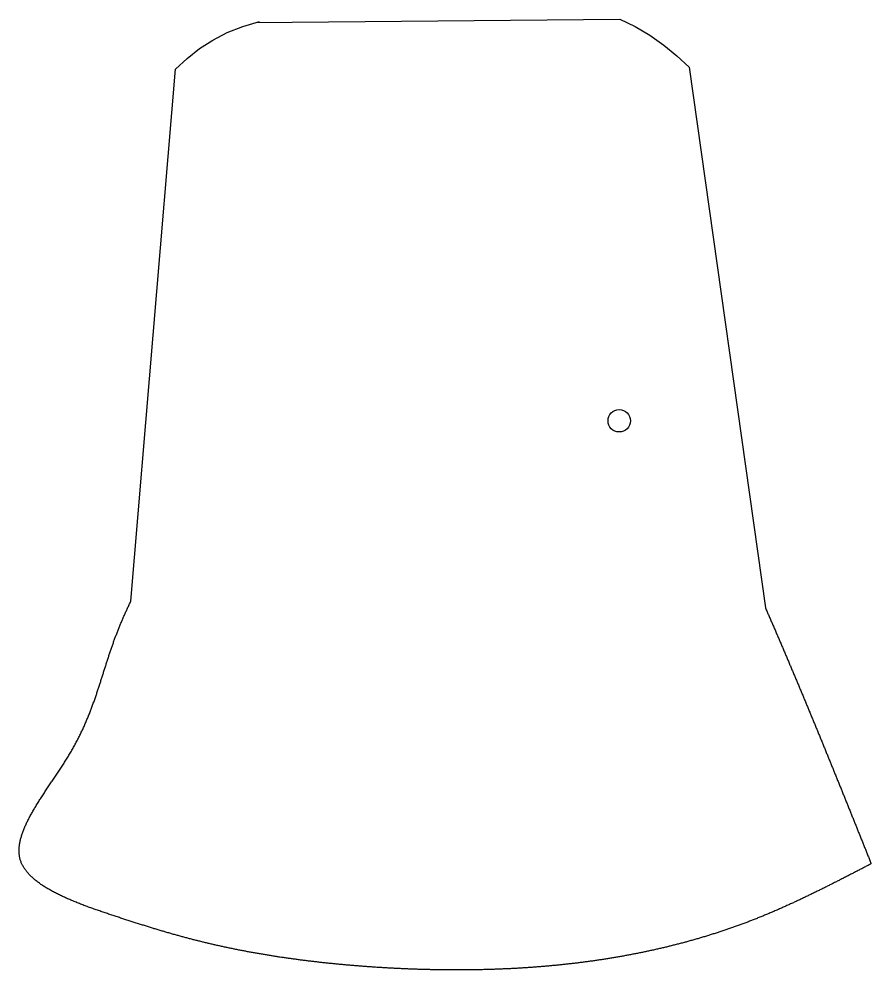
# Model space of a CAD drawing. Header units: millimetres. Extents: x 289 to 9778, y -894 to 6380.
# Drawn here: x 8751.3 to 9131.1, y 273.3 to 697.5 of the extents above; entities that cross this region are included whole.
import ezdxf

# ---------------------------------------------------------------- set-up
doc = ezdxf.new("R2010")
doc.units = ezdxf.units.MM
doc.layers.add('RANGO', color=6, linetype='Continuous')

msp = doc.modelspace()

# ---------------------------------------------------------------- linework, layer by layer
msp.add_polyline3d([(8856.9, 696.02, 0), (9019.13, 697.51, 0), (9025.96, 694.12, 0), (9032.5, 690.24, 0), (9038.73, 685.9, 0), (9044.57, 681.14, 0), (9049.98, 675.98, 0), (9084.03, 434.8, 0), (9084.22, 434.37, 0), (9084.4, 433.95, 0), (9084.59, 433.52, 0), (9084.78, 433.1, 0), (9084.96, 432.67, 0), (9085.15, 432.24, 0), (9085.33, 431.82, 0), (9085.52, 431.39, 0), (9085.7, 430.97, 0), (9085.89, 430.54, 0), (9086.07, 430.11, 0), (9086.26, 429.69, 0), (9086.44, 429.26, 0), (9086.63, 428.84, 0), (9086.81, 428.41, 0), (9086.99, 427.99, 0), (9087.18, 427.56, 0), (9087.36, 427.14, 0), (9087.55, 426.71, 0), (9087.73, 426.29, 0), (9087.91, 425.86, 0), (9088.1, 425.44, 0), (9088.28, 425.01, 0), (9088.46, 424.59, 0), (9088.64, 424.17, 0), (9088.83, 423.74, 0), (9089.01, 423.32, 0), (9089.19, 422.89, 0), (9089.37, 422.47, 0), (9089.56, 422.04, 0), (9089.74, 421.62, 0), (9089.92, 421.2, 0), (9090.1, 420.77, 0), (9090.28, 420.35, 0), (9090.47, 419.93, 0), (9090.65, 419.5, 0), (9090.83, 419.08, 0), (9091.01, 418.66, 0), (9091.19, 418.23, 0), (9091.37, 417.81, 0), (9091.55, 417.39, 0), (9091.73, 416.96, 0), (9091.91, 416.54, 0), (9092.09, 416.12, 0), (9092.27, 415.69, 0), (9092.45, 415.27, 0), (9092.63, 414.85, 0), (9092.81, 414.42, 0), (9092.99, 414, 0), (9093.17, 413.58, 0), (9093.35, 413.16, 0), (9093.53, 412.73, 0), (9093.71, 412.31, 0), (9093.89, 411.89, 0), (9094.07, 411.47, 0), (9094.25, 411.05, 0), (9094.43, 410.62, 0), (9094.61, 410.2, 0), (9094.78, 409.78, 0), (9094.96, 409.36, 0), (9095.14, 408.94, 0), (9095.32, 408.51, 0), (9095.5, 408.09, 0), (9095.68, 407.67, 0), (9095.85, 407.25, 0), (9096.03, 406.83, 0), (9096.21, 406.41, 0), (9096.39, 405.99, 0), (9096.56, 405.56, 0), (9096.74, 405.14, 0), (9096.92, 404.72, 0), (9097.1, 404.3, 0), (9097.27, 403.88, 0), (9097.45, 403.46, 0), (9097.63, 403.04, 0), (9097.8, 402.62, 0), (9097.98, 402.2, 0), (9098.16, 401.78, 0), (9098.33, 401.36, 0), (9098.51, 400.94, 0), (9098.69, 400.51, 0), (9098.86, 400.09, 0), (9099.04, 399.67, 0), (9099.21, 399.25, 0), (9099.39, 398.83, 0), (9099.56, 398.41, 0), (9099.74, 397.99, 0), (9099.92, 397.57, 0), (9100.09, 397.15, 0), (9100.27, 396.73, 0), (9100.44, 396.31, 0), (9100.62, 395.89, 0), (9100.79, 395.47, 0), (9100.97, 395.05, 0), (9101.14, 394.63, 0), (9101.32, 394.21, 0), (9101.49, 393.79, 0), (9101.66, 393.38, 0), (9101.84, 392.96, 0), (9102.01, 392.54, 0), (9102.19, 392.12, 0), (9102.36, 391.7, 0), (9102.54, 391.28, 0), (9102.71, 390.86, 0), (9102.88, 390.44, 0), (9103.06, 390.02, 0), (9103.23, 389.6, 0), (9103.4, 389.18, 0), (9103.58, 388.76, 0), (9103.75, 388.35, 0), (9103.92, 387.93, 0), (9104.1, 387.51, 0), (9104.27, 387.09, 0), (9104.44, 386.67, 0), (9104.62, 386.25, 0), (9104.79, 385.83, 0), (9104.96, 385.42, 0), (9105.13, 385, 0), (9105.31, 384.58, 0), (9105.48, 384.16, 0), (9105.65, 383.74, 0), (9105.82, 383.32, 0), (9106, 382.91, 0), (9106.17, 382.49, 0), (9106.34, 382.07, 0), (9106.51, 381.65, 0), (9106.68, 381.23, 0), (9106.86, 380.81, 0), (9107.03, 380.4, 0), (9107.2, 379.98, 0), (9107.37, 379.56, 0), (9107.54, 379.14, 0), (9107.71, 378.73, 0), (9107.89, 378.31, 0), (9108.06, 377.89, 0), (9108.23, 377.47, 0), (9108.4, 377.06, 0), (9108.57, 376.64, 0), (9108.74, 376.22, 0), (9108.91, 375.8, 0), (9109.08, 375.39, 0), (9109.25, 374.97, 0), (9109.43, 374.55, 0), (9109.6, 374.13, 0), (9109.77, 373.72, 0), (9109.94, 373.3, 0), (9110.11, 372.88, 0), (9110.28, 372.46, 0), (9110.45, 372.05, 0), (9110.62, 371.63, 0), (9110.79, 371.21, 0), (9110.96, 370.8, 0), (9111.13, 370.38, 0), (9111.3, 369.96, 0), (9111.47, 369.55, 0), (9111.64, 369.13, 0), (9111.81, 368.71, 0), (9111.98, 368.3, 0), (9112.15, 367.88, 0), (9112.32, 367.46, 0), (9112.49, 367.05, 0), (9112.66, 366.63, 0), (9112.83, 366.21, 0), (9113, 365.8, 0), (9113.16, 365.38, 0), (9113.33, 364.96, 0), (9113.5, 364.55, 0), (9113.67, 364.13, 0), (9113.84, 363.71, 0), (9114.01, 363.3, 0), (9114.18, 362.88, 0), (9114.35, 362.47, 0), (9114.52, 362.05, 0), (9114.69, 361.63, 0), (9114.85, 361.22, 0), (9115.02, 360.8, 0), (9115.19, 360.39, 0), (9115.36, 359.97, 0), (9115.53, 359.55, 0), (9115.7, 359.14, 0), (9115.87, 358.72, 0), (9116.03, 358.31, 0), (9116.2, 357.89, 0), (9116.37, 357.47, 0), (9116.54, 357.06, 0), (9116.71, 356.64, 0), (9116.88, 356.23, 0), (9117.04, 355.81, 0), (9117.21, 355.39, 0), (9117.38, 354.98, 0), (9117.55, 354.56, 0), (9117.72, 354.15, 0), (9117.88, 353.73, 0), (9118.05, 353.32, 0), (9118.22, 352.9, 0), (9118.39, 352.49, 0), (9118.56, 352.07, 0), (9118.72, 351.65, 0), (9118.89, 351.24, 0), (9119.06, 350.82, 0), (9119.23, 350.41, 0), (9119.39, 349.99, 0), (9119.56, 349.58, 0), (9119.73, 349.16, 0), (9119.9, 348.75, 0), (9120.06, 348.33, 0), (9120.23, 347.92, 0), (9120.4, 347.5, 0), (9120.56, 347.09, 0), (9120.73, 346.67, 0), (9120.9, 346.25, 0), (9121.07, 345.84, 0), (9121.23, 345.42, 0), (9121.4, 345.01, 0), (9121.57, 344.59, 0), (9121.73, 344.18, 0), (9121.9, 343.76, 0), (9122.07, 343.35, 0), (9122.24, 342.93, 0), (9122.4, 342.52, 0), (9122.57, 342.1, 0), (9122.74, 341.69, 0), (9122.9, 341.27, 0), (9123.07, 340.86, 0), (9123.24, 340.44, 0), (9123.4, 340.03, 0), (9123.57, 339.61, 0), (9123.74, 339.2, 0), (9123.9, 338.78, 0), (9124.07, 338.37, 0), (9124.24, 337.95, 0), (9124.4, 337.54, 0), (9124.57, 337.12, 0), (9124.74, 336.71, 0), (9124.9, 336.29, 0), (9125.07, 335.88, 0), (9125.24, 335.46, 0), (9125.4, 335.05, 0), (9125.57, 334.64, 0), (9125.74, 334.22, 0), (9125.9, 333.81, 0), (9126.07, 333.39, 0), (9126.23, 332.98, 0), (9126.4, 332.56, 0), (9126.57, 332.15, 0), (9126.73, 331.73, 0), (9126.9, 331.32, 0), (9127.07, 330.9, 0), (9127.23, 330.49, 0), (9127.4, 330.07, 0), (9127.57, 329.66, 0), (9127.73, 329.24, 0), (9127.9, 328.83, 0), (9128.06, 328.41, 0), (9128.23, 328, 0), (9128.4, 327.59, 0), (9128.56, 327.17, 0), (9128.73, 326.76, 0), (9128.9, 326.34, 0), (9129.06, 325.93, 0), (9129.23, 325.51, 0), (9129.39, 325.1, 0), (9129.56, 324.68, 0), (9129.73, 324.27, 0), (9129.89, 323.85, 0), (9130.06, 323.44, 0), (9130.22, 323.02, 0), (9130.39, 322.61, 0), (9130.56, 322.2, 0), (9130.72, 321.78, 0), (9130.89, 321.37, 0), (9131.06, 320.95, 0), (9131, 320.62, 0), (9130.59, 320.41, 0), (9130.19, 320.2, 0), (9129.79, 319.99, 0), (9129.38, 319.78, 0), (9128.98, 319.57, 0), (9128.57, 319.36, 0), (9128.17, 319.15, 0), (9127.77, 318.94, 0), (9127.36, 318.73, 0), (9126.96, 318.52, 0), (9126.55, 318.31, 0), (9126.15, 318.1, 0), (9125.75, 317.89, 0), (9125.34, 317.68, 0), (9124.94, 317.47, 0), (9124.53, 317.26, 0), (9124.13, 317.05, 0), (9123.72, 316.85, 0), (9123.32, 316.64, 0), (9122.92, 316.43, 0), (9122.51, 316.22, 0), (9122.11, 316.01, 0), (9121.7, 315.8, 0), (9121.3, 315.59, 0), (9120.89, 315.39, 0), (9120.49, 315.18, 0), (9120.08, 314.97, 0), (9119.68, 314.76, 0), (9119.27, 314.55, 0), (9118.87, 314.35, 0), (9118.46, 314.14, 0), (9118.06, 313.93, 0), (9117.65, 313.73, 0), (9117.25, 313.52, 0), (9116.84, 313.31, 0), (9116.44, 313.11, 0), (9116.03, 312.9, 0), (9115.63, 312.69, 0), (9115.22, 312.49, 0), (9114.82, 312.28, 0), (9114.41, 312.08, 0), (9114.01, 311.87, 0), (9113.6, 311.67, 0), (9113.19, 311.46, 0), (9112.79, 311.26, 0), (9112.38, 311.05, 0), (9111.98, 310.85, 0), (9111.57, 310.65, 0), (9111.16, 310.44, 0), (9110.76, 310.24, 0), (9110.35, 310.04, 0), (9109.94, 309.83, 0), (9109.54, 309.63, 0), (9109.13, 309.43, 0), (9108.72, 309.23, 0), (9108.32, 309.03, 0), (9107.91, 308.83, 0), (9107.5, 308.63, 0), (9107.09, 308.43, 0), (9106.69, 308.23, 0), (9106.28, 308.03, 0), (9105.87, 307.83, 0), (9105.46, 307.63, 0), (9105.06, 307.43, 0), (9104.65, 307.23, 0), (9104.24, 307.03, 0), (9103.83, 306.84, 0), (9103.42, 306.64, 0), (9103.01, 306.44, 0), (9102.61, 306.24, 0), (9102.2, 306.05, 0), (9101.79, 305.85, 0), (9101.38, 305.66, 0), (9100.97, 305.46, 0), (9100.56, 305.27, 0), (9100.15, 305.07, 0), (9099.74, 304.88, 0), (9099.33, 304.69, 0), (9098.92, 304.49, 0), (9098.51, 304.3, 0), (9098.1, 304.11, 0), (9097.69, 303.92, 0), (9097.28, 303.73, 0), (9096.87, 303.54, 0), (9096.46, 303.35, 0), (9096.04, 303.16, 0), (9095.63, 302.97, 0), (9095.22, 302.78, 0), (9094.81, 302.59, 0), (9094.4, 302.4, 0), (9093.99, 302.22, 0), (9093.57, 302.03, 0), (9093.16, 301.84, 0), (9092.75, 301.66, 0), (9092.34, 301.47, 0), (9091.92, 301.29, 0), (9091.51, 301.1, 0), (9091.1, 300.92, 0), (9090.68, 300.74, 0), (9090.27, 300.56, 0), (9089.85, 300.37, 0), (9089.44, 300.19, 0), (9089.03, 300.01, 0), (9088.61, 299.83, 0), (9088.2, 299.65, 0), (9087.78, 299.47, 0), (9087.37, 299.29, 0), (9086.95, 299.12, 0), (9086.53, 298.94, 0), (9086.12, 298.76, 0), (9085.7, 298.59, 0), (9085.29, 298.41, 0), (9084.87, 298.24, 0), (9084.45, 298.06, 0), (9084.04, 297.89, 0), (9083.62, 297.72, 0), (9083.2, 297.54, 0), (9082.78, 297.37, 0), (9082.37, 297.2, 0), (9081.95, 297.03, 0), (9081.53, 296.86, 0), (9081.11, 296.69, 0), (9080.69, 296.52, 0), (9080.27, 296.35, 0), (9079.85, 296.19, 0), (9079.43, 296.02, 0), (9079.01, 295.86, 0), (9078.59, 295.69, 0), (9078.17, 295.53, 0), (9077.75, 295.36, 0), (9077.33, 295.2, 0), (9076.91, 295.04, 0), (9076.49, 294.88, 0), (9076.07, 294.72, 0), (9075.65, 294.56, 0), (9075.22, 294.4, 0), (9074.8, 294.24, 0), (9074.38, 294.08, 0), (9073.96, 293.92, 0), (9073.53, 293.77, 0), (9073.11, 293.61, 0), (9072.69, 293.45, 0), (9072.26, 293.3, 0), (9071.84, 293.15, 0), (9071.41, 292.99, 0), (9070.99, 292.84, 0), (9070.56, 292.69, 0), (9070.14, 292.54, 0), (9069.71, 292.39, 0), (9069.29, 292.24, 0), (9068.86, 292.09, 0), (9068.44, 291.94, 0), (9068.01, 291.79, 0), (9067.58, 291.64, 0), (9067.16, 291.5, 0), (9066.73, 291.35, 0), (9066.3, 291.21, 0), (9065.88, 291.06, 0), (9065.45, 290.92, 0), (9065.02, 290.77, 0), (9064.59, 290.63, 0), (9064.17, 290.49, 0), (9063.74, 290.35, 0), (9063.31, 290.21, 0), (9062.88, 290.07, 0), (9062.45, 289.93, 0), (9062.02, 289.79, 0), (9061.59, 289.65, 0), (9061.16, 289.51, 0), (9060.73, 289.38, 0), (9060.3, 289.24, 0), (9059.87, 289.11, 0), (9059.44, 288.97, 0), (9059.01, 288.84, 0), (9058.58, 288.7, 0), (9058.15, 288.57, 0), (9057.72, 288.44, 0), (9057.28, 288.31, 0), (9056.85, 288.18, 0), (9056.42, 288.05, 0), (9055.99, 287.92, 0), (9055.56, 287.79, 0), (9055.12, 287.66, 0), (9054.69, 287.53, 0), (9054.26, 287.41, 0), (9053.82, 287.28, 0), (9053.39, 287.15, 0), (9052.96, 287.03, 0), (9052.52, 286.9, 0), (9052.09, 286.78, 0), (9051.65, 286.66, 0), (9051.22, 286.53, 0), (9050.78, 286.41, 0), (9050.35, 286.29, 0), (9049.91, 286.17, 0), (9049.48, 286.05, 0), (9049.04, 285.93, 0), (9048.61, 285.81, 0), (9048.17, 285.69, 0), (9047.74, 285.58, 0), (9047.3, 285.46, 0), (9046.86, 285.34, 0), (9046.43, 285.23, 0), (9045.99, 285.11, 0), (9045.55, 285, 0), (9045.11, 284.89, 0), (9044.68, 284.77, 0), (9044.24, 284.66, 0), (9043.8, 284.55, 0), (9043.36, 284.44, 0), (9042.92, 284.33, 0), (9042.49, 284.22, 0), (9042.05, 284.11, 0), (9041.61, 284, 0), (9041.17, 283.89, 0), (9040.73, 283.78, 0), (9040.29, 283.68, 0), (9039.85, 283.57, 0), (9039.41, 283.46, 0), (9038.97, 283.36, 0), (9038.53, 283.25, 0), (9038.09, 283.15, 0), (9037.65, 283.05, 0), (9037.21, 282.94, 0), (9036.77, 282.84, 0), (9036.33, 282.74, 0), (9035.89, 282.64, 0), (9035.44, 282.54, 0), (9035, 282.44, 0), (9034.56, 282.34, 0), (9034.12, 282.24, 0), (9033.68, 282.14, 0), (9033.24, 282.05, 0), (9032.79, 281.95, 0), (9032.35, 281.85, 0), (9031.91, 281.76, 0), (9031.46, 281.66, 0), (9031.02, 281.57, 0), (9030.58, 281.48, 0), (9030.13, 281.38, 0), (9029.69, 281.29, 0), (9029.25, 281.2, 0), (9028.8, 281.11, 0), (9028.36, 281.02, 0), (9027.91, 280.93, 0), (9027.47, 280.84, 0), (9027.02, 280.75, 0), (9026.58, 280.66, 0), (9026.14, 280.57, 0), (9025.69, 280.48, 0), (9025.24, 280.4, 0), (9024.8, 280.31, 0), (9024.35, 280.23, 0), (9023.91, 280.14, 0), (9023.46, 280.06, 0), (9023.02, 279.97, 0), (9022.57, 279.89, 0), (9022.12, 279.81, 0), (9021.68, 279.73, 0), (9021.23, 279.64, 0), (9020.78, 279.56, 0), (9020.34, 279.48, 0), (9019.89, 279.4, 0), (9019.44, 279.32, 0), (9018.99, 279.24, 0), (9018.55, 279.17, 0), (9018.1, 279.09, 0), (9017.65, 279.01, 0), (9017.2, 278.94, 0), (9016.75, 278.86, 0), (9016.31, 278.78, 0), (9015.86, 278.71, 0), (9015.41, 278.64, 0), (9014.96, 278.56, 0), (9014.51, 278.49, 0), (9014.06, 278.42, 0), (9013.61, 278.35, 0), (9013.16, 278.27, 0), (9012.71, 278.2, 0), (9012.26, 278.13, 0), (9011.81, 278.06, 0), (9011.36, 277.99, 0), (9010.91, 277.93, 0), (9010.46, 277.86, 0), (9010.01, 277.79, 0), (9009.56, 277.72, 0), (9009.11, 277.66, 0), (9008.66, 277.59, 0), (9008.21, 277.53, 0), (9007.76, 277.46, 0), (9007.31, 277.4, 0), (9006.86, 277.33, 0), (9006.4, 277.27, 0), (9005.95, 277.21, 0), (9005.5, 277.14, 0), (9005.05, 277.08, 0), (9004.6, 277.02, 0), (9004.15, 276.96, 0), (9003.69, 276.9, 0), (9003.24, 276.84, 0), (9002.79, 276.78, 0), (9002.34, 276.73, 0), (9001.88, 276.67, 0), (9001.43, 276.61, 0), (9000.98, 276.55, 0), (9000.52, 276.5, 0), (9000.07, 276.44, 0), (8999.62, 276.39, 0), (8999.16, 276.33, 0), (8998.71, 276.28, 0), (8998.26, 276.22, 0), (8997.8, 276.17, 0), (8997.35, 276.12, 0), (8996.89, 276.07, 0), (8996.44, 276.02, 0), (8995.99, 275.96, 0), (8995.53, 275.91, 0), (8995.08, 275.86, 0), (8994.62, 275.81, 0), (8994.17, 275.77, 0), (8993.71, 275.72, 0), (8993.26, 275.67, 0), (8992.8, 275.62, 0), (8992.35, 275.58, 0), (8991.89, 275.53, 0), (8991.44, 275.48, 0), (8990.98, 275.44, 0), (8990.53, 275.39, 0), (8990.07, 275.35, 0), (8989.61, 275.31, 0), (8989.16, 275.26, 0), (8988.7, 275.22, 0), (8988.25, 275.18, 0), (8987.79, 275.14, 0), (8987.33, 275.09, 0), (8986.88, 275.05, 0), (8986.42, 275.01, 0), (8985.96, 274.97, 0), (8985.51, 274.93, 0), (8985.05, 274.9, 0), (8984.59, 274.86, 0), (8984.14, 274.82, 0), (8983.68, 274.78, 0), (8983.22, 274.75, 0), (8982.76, 274.71, 0), (8982.31, 274.67, 0), (8981.85, 274.64, 0), (8981.39, 274.6, 0), (8980.93, 274.57, 0), (8980.48, 274.54, 0), (8980.02, 274.5, 0), (8979.56, 274.47, 0), (8979.1, 274.44, 0), (8978.64, 274.41, 0), (8978.19, 274.37, 0), (8977.73, 274.34, 0), (8977.27, 274.31, 0), (8976.81, 274.28, 0), (8976.35, 274.25, 0), (8975.89, 274.22, 0), (8975.44, 274.2, 0), (8974.98, 274.17, 0), (8974.52, 274.14, 0), (8974.06, 274.11, 0), (8973.6, 274.09, 0), (8973.14, 274.06, 0), (8972.68, 274.04, 0), (8972.22, 274.01, 0), (8971.76, 273.99, 0), (8971.3, 273.96, 0), (8970.84, 273.94, 0), (8970.38, 273.91, 0), (8969.92, 273.89, 0), (8969.46, 273.87, 0), (8969, 273.85, 0), (8968.54, 273.83, 0), (8968.08, 273.81, 0), (8967.62, 273.79, 0), (8967.16, 273.77, 0), (8966.7, 273.75, 0), (8966.24, 273.73, 0), (8965.78, 273.71, 0), (8965.32, 273.69, 0), (8964.86, 273.67, 0), (8964.4, 273.65, 0), (8963.94, 273.64, 0), (8963.48, 273.62, 0), (8963.02, 273.61, 0), (8962.56, 273.59, 0), (8962.1, 273.58, 0), (8961.64, 273.56, 0), (8961.18, 273.55, 0), (8960.72, 273.53, 0), (8960.25, 273.52, 0), (8959.79, 273.51, 0), (8959.33, 273.5, 0), (8958.87, 273.48, 0), (8958.41, 273.47, 0), (8957.95, 273.46, 0), (8957.49, 273.45, 0), (8957.03, 273.44, 0), (8956.56, 273.43, 0), (8956.1, 273.42, 0), (8955.64, 273.41, 0), (8955.18, 273.4, 0), (8954.72, 273.4, 0), (8954.26, 273.39, 0), (8953.79, 273.38, 0), (8953.33, 273.38, 0), (8952.87, 273.37, 0), (8952.41, 273.36, 0), (8951.95, 273.36, 0), (8951.48, 273.35, 0), (8951.02, 273.35, 0), (8950.56, 273.35, 0), (8950.1, 273.34, 0), (8949.63, 273.34, 0), (8949.17, 273.34, 0), (8948.71, 273.33, 0), (8948.25, 273.33, 0), (8947.79, 273.33, 0), (8947.32, 273.33, 0), (8946.86, 273.33, 0), (8946.4, 273.33, 0), (8945.94, 273.33, 0), (8945.47, 273.33, 0), (8945.01, 273.33, 0), (8944.55, 273.33, 0), (8944.08, 273.34, 0), (8943.62, 273.34, 0), (8943.16, 273.34, 0), (8942.7, 273.34, 0), (8942.23, 273.35, 0), (8941.77, 273.35, 0), (8941.31, 273.36, 0), (8940.84, 273.36, 0), (8940.38, 273.37, 0), (8939.92, 273.37, 0), (8939.46, 273.38, 0), (8938.99, 273.38, 0), (8938.53, 273.39, 0), (8938.07, 273.4, 0), (8937.6, 273.41, 0), (8937.14, 273.41, 0), (8936.68, 273.42, 0), (8936.21, 273.43, 0), (8935.75, 273.44, 0), (8935.29, 273.45, 0), (8934.82, 273.46, 0), (8934.36, 273.47, 0), (8933.9, 273.48, 0), (8933.43, 273.49, 0), (8932.97, 273.51, 0), (8932.51, 273.52, 0), (8932.04, 273.53, 0), (8931.58, 273.54, 0), (8931.12, 273.56, 0), (8930.65, 273.57, 0), (8930.19, 273.58, 0), (8929.73, 273.6, 0), (8929.26, 273.61, 0), (8928.8, 273.63, 0), (8928.34, 273.64, 0), (8927.87, 273.66, 0), (8927.41, 273.68, 0), (8926.95, 273.69, 0), (8926.48, 273.71, 0), (8926.02, 273.73, 0), (8925.55, 273.75, 0), (8925.09, 273.76, 0), (8924.63, 273.78, 0), (8924.16, 273.8, 0), (8923.7, 273.82, 0), (8923.24, 273.84, 0), (8922.77, 273.86, 0), (8922.31, 273.88, 0), (8921.85, 273.9, 0), (8921.38, 273.92, 0), (8920.92, 273.94, 0), (8920.46, 273.97, 0), (8919.99, 273.99, 0), (8919.53, 274.01, 0), (8919.07, 274.03, 0), (8918.6, 274.06, 0), (8918.14, 274.08, 0), (8917.67, 274.11, 0), (8917.21, 274.13, 0), (8916.75, 274.16, 0), (8916.28, 274.18, 0), (8915.82, 274.21, 0), (8915.36, 274.23, 0), (8914.89, 274.26, 0), (8914.43, 274.29, 0), (8913.97, 274.31, 0), (8913.5, 274.34, 0), (8913.04, 274.37, 0), (8912.58, 274.4, 0), (8912.11, 274.43, 0), (8911.65, 274.45, 0), (8911.19, 274.48, 0), (8910.72, 274.51, 0), (8910.26, 274.54, 0), (8909.8, 274.57, 0), (8909.33, 274.6, 0), (8908.87, 274.64, 0), (8908.41, 274.67, 0), (8907.95, 274.7, 0), (8907.48, 274.73, 0), (8907.02, 274.76, 0), (8906.56, 274.8, 0), (8906.1, 274.83, 0), (8905.63, 274.87, 0), (8905.17, 274.9, 0), (8904.71, 274.93, 0), (8904.25, 274.97, 0), (8903.78, 275, 0), (8903.32, 275.04, 0), (8902.86, 275.08, 0), (8902.4, 275.11, 0), (8901.94, 275.15, 0), (8901.47, 275.19, 0), (8901.01, 275.22, 0), (8900.55, 275.26, 0), (8900.09, 275.3, 0), (8899.63, 275.34, 0), (8899.17, 275.38, 0), (8898.71, 275.42, 0), (8898.25, 275.46, 0), (8897.78, 275.5, 0), (8897.32, 275.54, 0), (8896.86, 275.58, 0), (8896.4, 275.62, 0), (8895.94, 275.66, 0), (8895.48, 275.71, 0), (8895.02, 275.75, 0), (8894.56, 275.79, 0), (8894.1, 275.84, 0), (8893.64, 275.88, 0), (8893.18, 275.92, 0), (8892.72, 275.97, 0), (8892.26, 276.01, 0), (8891.81, 276.06, 0), (8891.35, 276.1, 0), (8890.89, 276.15, 0), (8890.43, 276.2, 0), (8889.97, 276.24, 0), (8889.51, 276.29, 0), (8889.05, 276.34, 0), (8888.6, 276.39, 0), (8888.14, 276.44, 0), (8887.68, 276.48, 0), (8887.22, 276.53, 0), (8886.77, 276.58, 0), (8886.31, 276.63, 0), (8885.85, 276.68, 0), (8885.4, 276.74, 0), (8884.94, 276.79, 0), (8884.48, 276.84, 0), (8884.03, 276.89, 0), (8883.57, 276.94, 0), (8883.12, 277, 0), (8882.66, 277.05, 0), (8882.21, 277.1, 0), (8881.75, 277.16, 0), (8881.3, 277.21, 0), (8880.84, 277.27, 0), (8880.39, 277.32, 0), (8879.93, 277.38, 0), (8879.48, 277.43, 0), (8879.02, 277.49, 0), (8878.57, 277.55, 0), (8878.12, 277.61, 0), (8877.66, 277.66, 0), (8877.21, 277.72, 0), (8876.76, 277.78, 0), (8876.31, 277.84, 0), (8875.85, 277.9, 0), (8875.4, 277.96, 0), (8874.95, 278.02, 0), (8874.5, 278.08, 0), (8874.05, 278.14, 0), (8873.6, 278.2, 0), (8873.15, 278.26, 0), (8872.7, 278.33, 0), (8872.25, 278.39, 0), (8871.8, 278.45, 0), (8871.35, 278.52, 0), (8870.9, 278.58, 0), (8870.45, 278.64, 0), (8870, 278.71, 0), (8869.55, 278.77, 0), (8869.1, 278.84, 0), (8868.66, 278.91, 0), (8868.21, 278.97, 0), (8867.76, 279.04, 0), (8867.31, 279.11, 0), (8866.87, 279.17, 0), (8866.42, 279.24, 0), (8865.98, 279.31, 0), (8865.53, 279.38, 0), (8865.08, 279.45, 0), (8864.64, 279.52, 0), (8864.19, 279.59, 0), (8863.75, 279.66, 0), (8863.31, 279.73, 0), (8862.86, 279.8, 0), (8862.42, 279.88, 0), (8861.97, 279.95, 0), (8861.53, 280.02, 0), (8861.09, 280.09, 0), (8860.65, 280.17, 0), (8860.2, 280.24, 0), (8859.76, 280.32, 0), (8859.32, 280.39, 0), (8858.88, 280.47, 0), (8858.44, 280.54, 0), (8858, 280.62, 0), (8857.56, 280.7, 0), (8857.12, 280.77, 0), (8856.68, 280.85, 0), (8856.24, 280.93, 0), (8855.8, 281.01, 0), (8855.37, 281.09, 0), (8854.93, 281.16, 0), (8854.49, 281.24, 0), (8854.05, 281.32, 0), (8853.62, 281.4, 0), (8853.18, 281.49, 0), (8852.75, 281.57, 0), (8852.31, 281.65, 0), (8851.87, 281.73, 0), (8851.44, 281.81, 0), (8851.01, 281.9, 0), (8850.57, 281.98, 0), (8850.14, 282.07, 0), (8849.71, 282.15, 0), (8849.27, 282.23, 0), (8848.84, 282.32, 0), (8848.41, 282.41, 0), (8847.98, 282.49, 0), (8847.55, 282.58, 0), (8847.11, 282.67, 0), (8846.68, 282.75, 0), (8846.25, 282.84, 0), (8845.83, 282.93, 0), (8845.4, 283.02, 0), (8844.97, 283.11, 0), (8844.54, 283.2, 0), (8844.11, 283.29, 0), (8843.68, 283.38, 0), (8843.26, 283.47, 0), (8842.83, 283.56, 0), (8842.41, 283.65, 0), (8841.98, 283.75, 0), (8841.55, 283.84, 0), (8841.13, 283.93, 0), (8840.71, 284.03, 0), (8840.28, 284.12, 0), (8839.86, 284.22, 0), (8839.44, 284.31, 0), (8839.01, 284.41, 0), (8838.59, 284.5, 0), (8838.17, 284.6, 0), (8837.75, 284.7, 0), (8837.33, 284.79, 0), (8836.91, 284.89, 0), (8836.49, 284.99, 0), (8836.07, 285.09, 0), (8835.65, 285.19, 0), (8835.23, 285.29, 0), (8834.81, 285.39, 0), (8834.39, 285.49, 0), (8833.98, 285.59, 0), (8833.56, 285.69, 0), (8833.14, 285.8, 0), (8832.72, 285.9, 0), (8832.3, 286, 0), (8831.89, 286.11, 0), (8831.47, 286.21, 0), (8831.05, 286.31, 0), (8830.64, 286.42, 0), (8830.22, 286.53, 0), (8829.8, 286.63, 0), (8829.38, 286.74, 0), (8828.97, 286.85, 0), (8828.55, 286.95, 0), (8828.13, 287.06, 0), (8827.71, 287.17, 0), (8827.3, 287.28, 0), (8826.88, 287.39, 0), (8826.46, 287.5, 0), (8826.04, 287.61, 0), (8825.63, 287.73, 0), (8825.21, 287.84, 0), (8824.79, 287.95, 0), (8824.37, 288.07, 0), (8823.95, 288.18, 0), (8823.53, 288.29, 0), (8823.11, 288.41, 0), (8822.69, 288.53, 0), (8822.27, 288.64, 0), (8821.85, 288.76, 0), (8821.43, 288.88, 0), (8821.01, 288.99, 0), (8820.59, 289.11, 0), (8820.16, 289.23, 0), (8819.74, 289.35, 0), (8819.32, 289.47, 0), (8818.89, 289.59, 0), (8818.47, 289.72, 0), (8818.04, 289.84, 0), (8817.62, 289.96, 0), (8817.19, 290.09, 0), (8816.77, 290.21, 0), (8816.34, 290.34, 0), (8815.91, 290.46, 0), (8815.48, 290.59, 0), (8815.05, 290.71, 0), (8814.62, 290.84, 0), (8814.19, 290.97, 0), (8813.76, 291.1, 0), (8813.33, 291.23, 0), (8812.89, 291.36, 0), (8812.46, 291.49, 0), (8812.02, 291.62, 0), (8811.59, 291.75, 0), (8811.15, 291.89, 0), (8810.71, 292.02, 0), (8810.27, 292.15, 0), (8809.83, 292.29, 0), (8809.39, 292.42, 0), (8808.95, 292.56, 0), (8808.51, 292.7, 0), (8808.06, 292.83, 0), (8807.62, 292.97, 0), (8807.17, 293.11, 0), (8806.73, 293.25, 0), (8806.28, 293.39, 0), (8805.83, 293.53, 0), (8805.38, 293.68, 0), (8804.93, 293.82, 0), (8804.47, 293.96, 0), (8804.02, 294.11, 0), (8803.56, 294.25, 0), (8803.11, 294.4, 0), (8802.65, 294.54, 0), (8802.19, 294.69, 0), (8801.73, 294.84, 0), (8801.27, 294.99, 0), (8800.8, 295.13, 0), (8800.34, 295.28, 0), (8799.87, 295.44, 0), (8799.4, 295.59, 0), (8798.94, 295.74, 0), (8798.46, 295.89, 0), (8797.99, 296.05, 0), (8797.52, 296.2, 0), (8797.04, 296.36, 0), (8796.57, 296.51, 0), (8796.09, 296.67, 0), (8795.61, 296.83, 0), (8795.13, 296.99, 0), (8794.64, 297.14, 0), (8794.16, 297.3, 0), (8793.67, 297.47, 0), (8793.18, 297.63, 0), (8792.69, 297.79, 0), (8792.2, 297.95, 0), (8791.71, 298.12, 0), (8791.22, 298.28, 0), (8790.72, 298.45, 0), (8790.23, 298.62, 0), (8789.73, 298.78, 0), (8789.23, 298.95, 0), (8788.73, 299.12, 0), (8788.23, 299.29, 0), (8787.73, 299.46, 0), (8787.23, 299.64, 0), (8786.73, 299.81, 0), (8786.23, 299.98, 0), (8785.73, 300.16, 0), (8785.22, 300.34, 0), (8784.72, 300.51, 0), (8784.22, 300.69, 0), (8783.72, 300.87, 0), (8783.22, 301.05, 0), (8782.72, 301.23, 0), (8782.22, 301.42, 0), (8781.72, 301.6, 0), (8781.22, 301.79, 0), (8780.72, 301.97, 0), (8780.22, 302.16, 0), (8779.73, 302.35, 0), (8779.23, 302.54, 0), (8778.74, 302.73, 0), (8778.25, 302.92, 0), (8777.75, 303.12, 0), (8777.26, 303.31, 0), (8776.78, 303.51, 0), (8776.29, 303.7, 0), (8775.8, 303.9, 0), (8775.32, 304.1, 0), (8774.84, 304.3, 0), (8774.36, 304.51, 0), (8773.88, 304.71, 0), (8773.41, 304.92, 0), (8772.94, 305.12, 0), (8772.47, 305.33, 0), (8772, 305.54, 0), (8771.53, 305.75, 0), (8771.07, 305.96, 0), (8770.61, 306.18, 0), (8770.16, 306.39, 0), (8769.7, 306.61, 0), (8769.25, 306.83, 0), (8768.8, 307.05, 0), (8768.36, 307.27, 0), (8767.92, 307.49, 0), (8767.48, 307.71, 0), (8767.05, 307.94, 0), (8766.62, 308.17, 0), (8766.2, 308.4, 0), (8765.77, 308.63, 0), (8765.36, 308.86, 0), (8764.94, 309.09, 0), (8764.53, 309.33, 0), (8764.13, 309.56, 0), (8763.73, 309.8, 0), (8763.33, 310.04, 0), (8762.94, 310.28, 0), (8762.55, 310.53, 0), (8762.17, 310.77, 0), (8761.8, 311.02, 0), (8761.42, 311.27, 0), (8761.06, 311.52, 0), (8760.69, 311.77, 0), (8760.34, 312.03, 0), (8759.99, 312.28, 0), (8759.64, 312.54, 0), (8759.3, 312.8, 0), (8758.97, 313.06, 0), (8758.64, 313.32, 0), (8758.32, 313.59, 0), (8758, 313.86, 0), (8757.69, 314.12, 0), (8757.38, 314.39, 0), (8757.08, 314.67, 0), (8756.79, 314.94, 0), (8756.51, 315.22, 0), (8756.23, 315.5, 0), (8755.96, 315.78, 0), (8755.69, 316.06, 0), (8755.43, 316.34, 0), (8755.18, 316.63, 0), (8754.94, 316.92, 0), (8754.7, 317.21, 0), (8754.47, 317.5, 0), (8754.24, 317.8, 0), (8754.03, 318.09, 0), (8753.82, 318.39, 0), (8753.62, 318.69, 0), (8753.43, 319, 0), (8753.24, 319.3, 0), (8753.07, 319.61, 0), (8752.9, 319.92, 0), (8752.74, 320.23, 0), (8752.58, 320.54, 0), (8752.44, 320.86, 0), (8752.3, 321.18, 0), (8752.18, 321.5, 0), (8752.06, 321.82, 0), (8751.95, 322.14, 0), (8751.85, 322.47, 0), (8751.76, 322.8, 0), (8751.67, 323.13, 0), (8751.6, 323.47, 0), (8751.53, 323.8, 0), (8751.47, 324.14, 0), (8751.42, 324.48, 0), (8751.38, 324.82, 0), (8751.34, 325.17, 0), (8751.32, 325.52, 0), (8751.3, 325.86, 0), (8751.29, 326.21, 0), (8751.28, 326.57, 0), (8751.29, 326.92, 0), (8751.3, 327.28, 0), (8751.32, 327.64, 0), (8751.35, 328, 0), (8751.38, 328.36, 0), (8751.42, 328.72, 0), (8751.47, 329.09, 0), (8751.52, 329.46, 0), (8751.58, 329.83, 0), (8751.65, 330.2, 0), (8751.73, 330.57, 0), (8751.81, 330.95, 0), (8751.89, 331.33, 0), (8751.99, 331.7, 0), (8752.09, 332.08, 0), (8752.19, 332.47, 0), (8752.31, 332.85, 0), (8752.42, 333.24, 0), (8752.55, 333.62, 0), (8752.68, 334.01, 0), (8752.81, 334.4, 0), (8752.95, 334.79, 0), (8753.1, 335.18, 0), (8753.25, 335.58, 0), (8753.4, 335.98, 0), (8753.57, 336.37, 0), (8753.73, 336.77, 0), (8753.9, 337.17, 0), (8754.08, 337.57, 0), (8754.26, 337.98, 0), (8754.45, 338.38, 0), (8754.64, 338.79, 0), (8754.83, 339.19, 0), (8755.03, 339.6, 0), (8755.24, 340.01, 0), (8755.44, 340.42, 0), (8755.65, 340.83, 0), (8755.87, 341.25, 0), (8756.09, 341.66, 0), (8756.31, 342.08, 0), (8756.54, 342.49, 0), (8756.77, 342.91, 0), (8757, 343.33, 0), (8757.24, 343.75, 0), (8757.48, 344.17, 0), (8757.73, 344.59, 0), (8757.97, 345.02, 0), (8758.22, 345.44, 0), (8758.48, 345.86, 0), (8758.73, 346.29, 0), (8758.99, 346.72, 0), (8759.25, 347.15, 0), (8759.52, 347.57, 0), (8759.78, 348, 0), (8760.05, 348.43, 0), (8760.32, 348.86, 0), (8760.6, 349.3, 0), (8760.87, 349.73, 0), (8761.15, 350.16, 0), (8761.43, 350.6, 0), (8761.71, 351.03, 0), (8761.99, 351.47, 0), (8762.27, 351.9, 0), (8762.56, 352.34, 0), (8762.85, 352.78, 0), (8763.13, 353.21, 0), (8763.42, 353.65, 0), (8763.71, 354.09, 0), (8764, 354.53, 0), (8764.3, 354.97, 0), (8764.59, 355.41, 0), (8764.88, 355.85, 0), (8765.18, 356.29, 0), (8765.47, 356.74, 0), (8765.77, 357.18, 0), (8766.06, 357.62, 0), (8766.36, 358.06, 0), (8766.65, 358.51, 0), (8766.95, 358.95, 0), (8767.25, 359.39, 0), (8767.54, 359.84, 0), (8767.84, 360.28, 0), (8768.13, 360.73, 0), (8768.43, 361.17, 0), (8768.72, 361.62, 0), (8769.02, 362.06, 0), (8769.31, 362.51, 0), (8769.6, 362.95, 0), (8769.89, 363.4, 0), (8770.18, 363.85, 0), (8770.47, 364.29, 0), (8770.76, 364.74, 0), (8771.04, 365.18, 0), (8771.33, 365.63, 0), (8771.61, 366.08, 0), (8771.89, 366.52, 0), (8772.17, 366.97, 0), (8772.45, 367.41, 0), (8772.73, 367.86, 0), (8773, 368.3, 0), (8773.28, 368.75, 0), (8773.55, 369.19, 0), (8773.81, 369.64, 0), (8774.08, 370.08, 0), (8774.34, 370.53, 0), (8774.6, 370.97, 0), (8774.86, 371.41, 0), (8775.12, 371.86, 0), (8775.37, 372.3, 0), (8775.62, 372.74, 0), (8775.87, 373.19, 0), (8776.11, 373.63, 0), (8776.35, 374.07, 0), (8776.59, 374.51, 0), (8776.82, 374.95, 0), (8777.06, 375.39, 0), (8777.29, 375.83, 0), (8777.51, 376.27, 0), (8777.74, 376.71, 0), (8777.96, 377.15, 0), (8778.18, 377.59, 0), (8778.4, 378.03, 0), (8778.61, 378.47, 0), (8778.83, 378.91, 0), (8779.04, 379.34, 0), (8779.24, 379.78, 0), (8779.45, 380.22, 0), (8779.65, 380.66, 0), (8779.85, 381.09, 0), (8780.05, 381.53, 0), (8780.25, 381.96, 0), (8780.44, 382.4, 0), (8780.63, 382.83, 0), (8780.82, 383.27, 0), (8781.01, 383.7, 0), (8781.2, 384.14, 0), (8781.38, 384.57, 0), (8781.57, 385, 0), (8781.75, 385.43, 0), (8781.92, 385.87, 0), (8782.1, 386.3, 0), (8782.28, 386.73, 0), (8782.45, 387.16, 0), (8782.62, 387.59, 0), (8782.79, 388.02, 0), (8782.96, 388.45, 0), (8783.12, 388.88, 0), (8783.29, 389.31, 0), (8783.45, 389.74, 0), (8783.61, 390.17, 0), (8783.78, 390.6, 0), (8783.93, 391.03, 0), (8784.09, 391.45, 0), (8784.25, 391.88, 0), (8784.4, 392.31, 0), (8784.56, 392.74, 0), (8784.71, 393.16, 0), (8784.86, 393.59, 0), (8785.01, 394.01, 0), (8785.16, 394.44, 0), (8785.31, 394.86, 0), (8785.45, 395.29, 0), (8785.6, 395.71, 0), (8785.74, 396.14, 0), (8785.89, 396.56, 0), (8786.03, 396.98, 0), (8786.17, 397.4, 0), (8786.31, 397.83, 0), (8786.45, 398.25, 0), (8786.59, 398.67, 0), (8786.73, 399.09, 0), (8786.87, 399.51, 0), (8787, 399.93, 0), (8787.14, 400.35, 0), (8787.28, 400.77, 0), (8787.41, 401.19, 0), (8787.55, 401.61, 0), (8787.68, 402.03, 0), (8787.81, 402.45, 0), (8787.95, 402.87, 0), (8788.08, 403.28, 0), (8788.21, 403.7, 0), (8788.34, 404.12, 0), (8788.48, 404.53, 0), (8788.61, 404.95, 0), (8788.74, 405.37, 0), (8788.87, 405.78, 0), (8789, 406.2, 0), (8789.13, 406.61, 0), (8789.26, 407.03, 0), (8789.39, 407.44, 0), (8789.52, 407.85, 0), (8789.65, 408.27, 0), (8789.79, 408.68, 0), (8789.92, 409.09, 0), (8790.05, 409.5, 0), (8790.18, 409.91, 0), (8790.31, 410.33, 0), (8790.44, 410.74, 0), (8790.57, 411.15, 0), (8790.7, 411.56, 0), (8790.84, 411.97, 0), (8790.97, 412.38, 0), (8791.1, 412.79, 0), (8791.24, 413.19, 0), (8791.37, 413.6, 0), (8791.5, 414.01, 0), (8791.64, 414.42, 0), (8791.78, 414.83, 0), (8791.91, 415.23, 0), (8792.05, 415.64, 0), (8792.19, 416.04, 0), (8792.32, 416.45, 0), (8792.46, 416.86, 0), (8792.6, 417.26, 0), (8792.74, 417.67, 0), (8792.89, 418.07, 0), (8793.03, 418.47, 0), (8793.17, 418.88, 0), (8793.32, 419.28, 0), (8793.46, 419.68, 0), (8793.61, 420.08, 0), (8793.75, 420.49, 0), (8793.9, 420.89, 0), (8794.05, 421.29, 0), (8794.2, 421.69, 0), (8794.35, 422.09, 0), (8794.5, 422.49, 0), (8794.66, 422.89, 0), (8794.81, 423.29, 0), (8794.96, 423.69, 0), (8795.12, 424.09, 0), (8795.28, 424.49, 0), (8795.43, 424.88, 0), (8795.59, 425.28, 0), (8795.75, 425.68, 0), (8795.91, 426.08, 0), (8796.07, 426.47, 0), (8796.23, 426.87, 0), (8796.4, 427.27, 0), (8796.56, 427.66, 0), (8796.73, 428.06, 0), (8796.89, 428.45, 0), (8797.06, 428.85, 0), (8797.22, 429.24, 0), (8797.39, 429.63, 0), (8797.56, 430.03, 0), (8797.73, 430.42, 0), (8797.9, 430.81, 0), (8798.07, 431.21, 0), (8798.25, 431.6, 0), (8798.42, 431.99, 0), (8798.59, 432.38, 0), (8798.77, 432.78, 0), (8798.94, 433.17, 0), (8799.12, 433.56, 0), (8799.3, 433.95, 0), (8799.48, 434.34, 0), (8799.65, 434.73, 0), (8799.83, 435.12, 0), (8800.02, 435.51, 0), (8800.2, 435.9, 0), (8800.38, 436.29, 0), (8800.56, 436.68, 0), (8800.75, 437.07, 0), (8800.93, 437.45, 0), (8801.12, 437.84, 0), (8821.09, 675.17, 0), (8826.22, 679.97, 0), (8831.74, 684.3, 0), (8837.69, 688.14, 0), (8844.1, 691.45, 0), (8851.03, 694.23, 0), (8858.49, 696.43, 0)])
at = {"layer": 'RANGO', "color": 0}
msp.add_circle((9018.84, 518.31), 5, dxfattribs=at)

doc.saveas('drawing.dxf')
